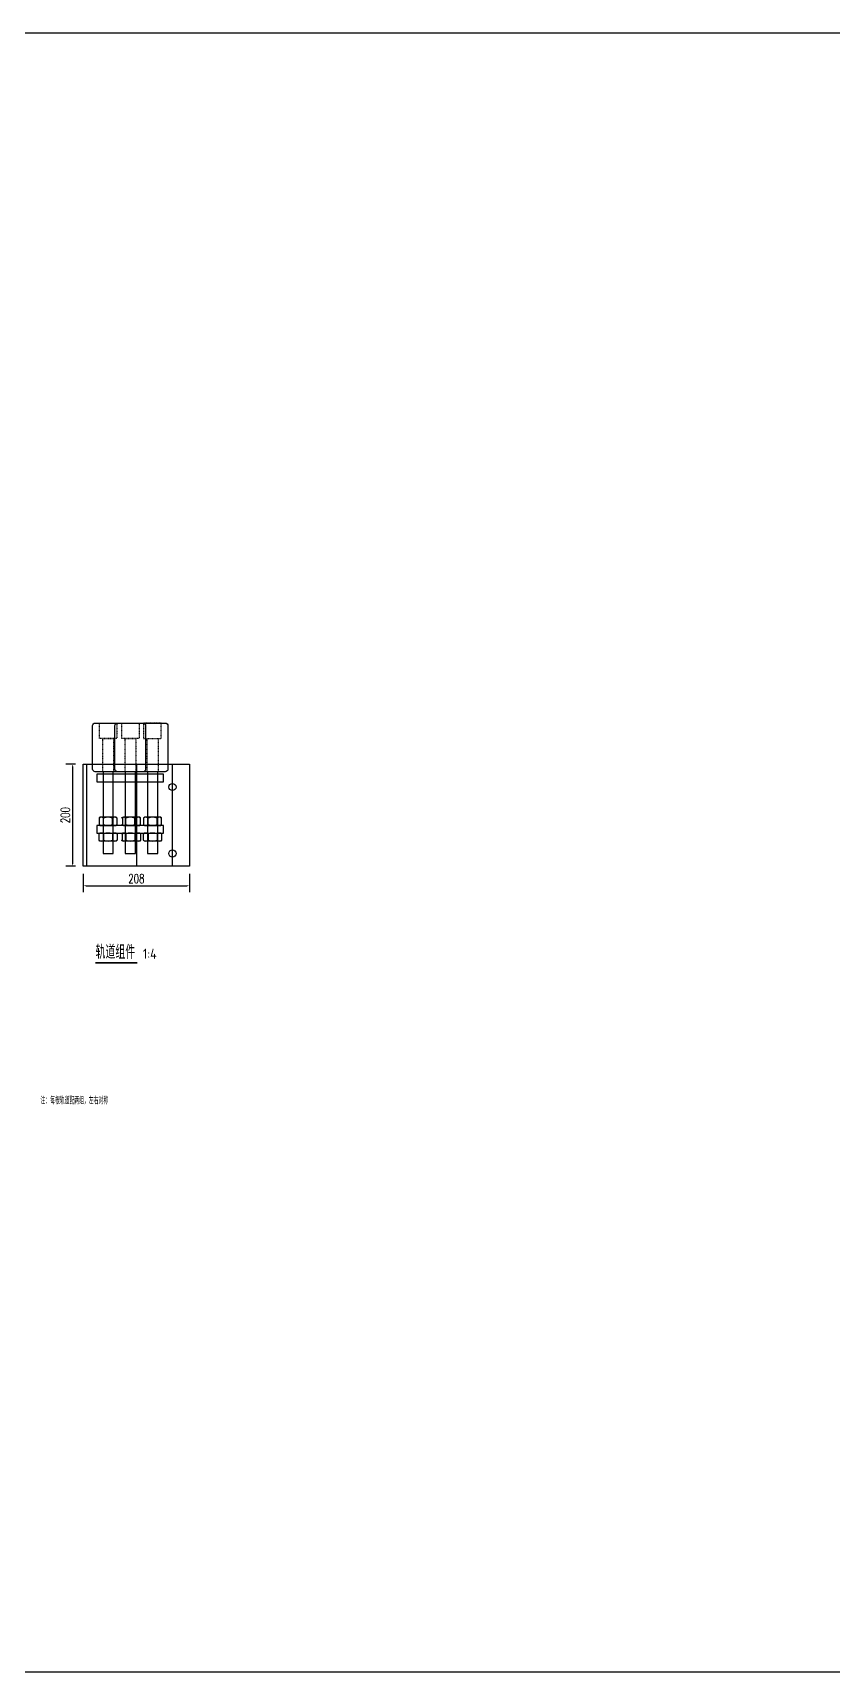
# Model space of a CAD drawing. Extents: x -89702 to 926017, y -610001 to -56924.
# Drawn here: x 92580 to 94142, y -586965 to -583758 of the extents above; entities that cross this region are included whole.
import ezdxf

# ---------------------------------------------------------------- set-up
doc = ezdxf.new("R2010")
doc.units = 0
doc.header["$LTSCALE"] = 10
doc.header["$MEASUREMENT"] = 0
doc.linetypes.add('HIDDEN', pattern=[0.375, 0.25, -0.125])
doc.layers.add('DIM_SYMB', color=3, linetype='Continuous')
doc.layers.add('PUB_TEXT', color=7, linetype='Continuous')
doc.styles.get("Standard").update_dxf_attribs({"font": 'gbenor.shx', "bigfont": 'gbcbig.shx'})
doc.styles.add('STANDARD_T3', font='simplex.shx', dxfattribs={"width": 0.7, "bigfont": 'gbcbig.shx'})
doc.dimstyles.new('W&&5', dxfattribs={"dimtxt": 17.5, "dimasz": 5, "dimexe": 12.5, "dimexo": 15, "dimgap": 5, "dimtad": 1, "dimdec": 0, "dimzin": 0, "dimdsep": 46, "dimtxsty": 'STANDARD_T3', "dimcen": 0.09, "dimclrd": 1, "dimclre": 1, "dimclrt": 7, "dimazin": 2, "dimtfac": 1, "dimtdec": 0, "dimtix": 1, "dimtmove": 2, "dimatfit": 3, "dimfxl": 0, "dimtolj": 1, "dimtzin": 0, "dimarcsym": 0})

# ---------------------------------------------------------------- blocks, each defined once
blk = doc.blocks.new('*D1173')
at = {"color": 1, "lineweight": -2, "transparency": 16777216}
for p, q in [((92678.4, -585403.7), (92678.4, -585439.3)), ((92886.4, -585403.7), (92886.4, -585439.3)), ((92683.4, -585426.8), (92881.4, -585426.8))]:
    blk.add_line(p, q, dxfattribs=at)
at = {"color": 1, "transparency": 16777216}
for points in [[(92683.4, -585426), (92683.4, -585427.6), (92678.4, -585426.8)], [(92881.4, -585426), (92881.4, -585427.6), (92886.4, -585426.8)]]:
    blk.add_solid(points, dxfattribs=at)
at = {"layer": 'Defpoints', "color": 0, "transparency": 16777216}
for p in [(92678.4, -585388.7), (92886.4, -585388.7), (92886.4, -585426.8)]:
    blk.add_point(p, dxfattribs=at)
at = {"color": 7, "transparency": 16777216, "insert": (92782.4, -585413), "char_height": 17.5, "attachment_point": 5, "style": 'STANDARD_T3'}
blk.add_mtext('\\A1;208', dxfattribs=at)
blk = doc.blocks.new('*D1174')
at = {"color": 1, "lineweight": -2, "transparency": 16777216}
for p, q in [((92663.4, -585188.7), (92644.8, -585188.7)), ((92657.3, -585193.7), (92657.3, -585383.7)), ((92663.4, -585388.7), (92644.8, -585388.7))]:
    blk.add_line(p, q, dxfattribs=at)
at = {"color": 1, "transparency": 16777216}
for points in [[(92656.5, -585193.7), (92658.2, -585193.7), (92657.3, -585188.7)], [(92656.5, -585383.7), (92658.2, -585383.7), (92657.3, -585388.7)]]:
    blk.add_solid(points, dxfattribs=at)
at = {"layer": 'Defpoints', "color": 0, "transparency": 16777216}
for p in [(92678.4, -585188.7), (92657.3, -585388.7), (92678.4, -585388.7)]:
    blk.add_point(p, dxfattribs=at)
at = {"color": 7, "transparency": 16777216, "insert": (92643.6, -585288.7), "char_height": 17.5, "attachment_point": 5, "rotation": 90, "style": 'STANDARD_T3'}
blk.add_mtext('\\A1;200', dxfattribs=at)

msp = doc.modelspace()

# ---------------------------------------------------------------- linework, layer by layer
at = {"lineweight": -3}
msp.add_line((92685.4, -585388.7), (92685.4, -585188.7), dxfattribs=at)
at = {"color": 8, "lineweight": -3}
for p, q in [((92783.4, -585388.7), (92783.4, -585188.7)), ((92852.9, -585388.7), (92852.9, -585188.7))]:
    msp.add_line(p, q, dxfattribs=at)
for p, q in [((92718.3, -585308.7), (92718.3, -585293)), ((92735.8, -585308.7), (92735.8, -585293)), ((92761.8, -585308.7), (92761.8, -585293)), ((92779.3, -585308.7), (92779.3, -585293)), ((92805.3, -585308.7), (92805.3, -585293)), ((92822.8, -585308.7), (92822.8, -585293)), ((92718.3, -585323.7), (92718.3, -585339.4)), ((92735.8, -585323.7), (92735.8, -585339.4)), ((92761.8, -585323.7), (92761.8, -585339.4)), ((92779.3, -585323.7), (92779.3, -585339.4)), ((92805.3, -585323.7), (92805.3, -585339.4)), ((92822.8, -585323.7), (92822.8, -585339.4))]:
    msp.add_line(p, q)
for points in [[(91165.4, -583758.5), (96577, -583758.5), (96577, -586965.1), (91165.4, -586965.1)], [(92678.4, -585388.7), (92678.4, -585188.7), (92886.4, -585188.7), (92886.4, -585388.7)], [(92705.4, -585223.7), (92835.4, -585223.7), (92835.4, -585208.7), (92705.4, -585208.7)], [(92717.3, -585363.7), (92737.3, -585363.7), (92737.3, -585203.7), (92717.3, -585203.7)], [(92760.8, -585363.7), (92780.8, -585363.7), (92780.8, -585203.7), (92760.8, -585203.7)], [(92804.3, -585363.7), (92824.3, -585363.7), (92824.3, -585203.7), (92804.3, -585203.7)], [(92705.4, -585323.7), (92835.4, -585323.7), (92835.4, -585308.7), (92705.4, -585308.7)], [(92744.6, -585307.2), (92744.6, -585294.5), (92743.1, -585293), (92711, -585293), (92709.6, -585294.5), (92709.6, -585307.2), (92711, -585308.7), (92743.1, -585308.7)], [(92790.6, -585307.2), (92790.6, -585294.5), (92789.1, -585293), (92757, -585293), (92755.6, -585294.5), (92755.6, -585307.2), (92757, -585308.7), (92789.1, -585308.7)], [(92831.6, -585307.2), (92831.6, -585294.5), (92830.1, -585293), (92798, -585293), (92796.6, -585294.5), (92796.6, -585307.2), (92798, -585308.7), (92830.1, -585308.7)], [(92744.6, -585325.2), (92744.6, -585337.9), (92743.1, -585339.4), (92711, -585339.4), (92709.6, -585337.9), (92709.6, -585325.2), (92711, -585323.7), (92743.1, -585323.7)], [(92790.6, -585325.2), (92790.6, -585337.9), (92789.1, -585339.4), (92757, -585339.4), (92755.6, -585337.9), (92755.6, -585325.2), (92757, -585323.7), (92789.1, -585323.7)], [(92831.6, -585325.2), (92831.6, -585337.9), (92830.1, -585339.4), (92798, -585339.4), (92796.6, -585337.9), (92796.6, -585325.2), (92798, -585323.7), (92830.1, -585323.7)]]:
    msp.add_lwpolyline(points, close=True)
for points in [[(92752, -585203.7), (92702, -585203.7, -0.414214), (92697, -585198.7), (92697, -585113.7, -0.414214), (92702, -585108.7), (92752, -585108.7)], [(92789, -585108.7), (92839, -585108.7, -0.414214), (92844, -585113.7), (92844, -585198.7, -0.414214), (92839, -585203.7), (92789, -585203.7)]]:
    msp.add_lwpolyline(points, format="xyb")
at = {"linetype": 'HIDDEN', "ltscale": 0.02}
for points in [[(92710.3, -585108.7), (92744.3, -585108.7), (92744.3, -585138.7), (92710.3, -585138.7)], [(92753.8, -585108.7), (92787.8, -585108.7), (92787.8, -585138.7), (92753.8, -585138.7)], [(92830.6, -585108.7), (92796.6, -585108.7), (92796.6, -585138.7), (92830.6, -585138.7)], [(92716.8, -585138.7), (92737.8, -585138.7), (92737.8, -585203.7), (92716.8, -585203.7)], [(92760.3, -585138.7), (92781.3, -585138.7), (92781.3, -585203.7), (92760.3, -585203.7)], [(92803.8, -585138.7), (92824.8, -585138.7), (92824.8, -585203.7), (92803.8, -585203.7)]]:
    msp.add_lwpolyline(points, close=True, dxfattribs=at)
msp.add_lwpolyline([(92745.5, -585108.7), (92795.5, -585108.7, -0.414214), (92800.5, -585113.7), (92800.5, -585198.7, -0.414214), (92795.5, -585203.7), (92745.5, -585203.7, -0.414214), (92740.5, -585198.7), (92740.5, -585113.7, -0.414214)], format="xyb", close=True)
for centre in [(92852.9, -585233.7), (92852.9, -585363.7)]:
    msp.add_circle(centre, 7)
for centre, radius, start, end in [((92713.9, -585300.3), 7.29, 53.1301, 126.8699), ((92713.9, -585301.4), 7.29, 233.1301, 306.8699), ((92727.1, -585320), 27, 71.0662, 108.9338), ((92727.1, -585281.7), 27, 251.0662, 288.9338), ((92740.2, -585300.3), 7.29, 53.1301, 126.8699), ((92740.2, -585301.4), 7.29, 233.1301, 306.8699), ((92757.4, -585300.3), 7.29, 53.1301, 126.8699), ((92757.4, -585301.4), 7.29, 233.1301, 306.8699), ((92770.6, -585320), 27, 71.0662, 108.9338), ((92770.6, -585281.7), 27, 251.0662, 288.9338), ((92786.2, -585300.3), 7.29, 53.1301, 126.8699), ((92786.2, -585301.4), 7.29, 233.1301, 306.8699), ((92800.9, -585300.3), 7.29, 53.1301, 126.8699), ((92800.9, -585301.4), 7.29, 233.1301, 306.8699), ((92814.1, -585320), 27, 71.0662, 108.9338), ((92814.1, -585281.7), 27, 251.0662, 288.9338), ((92827.2, -585300.3), 7.29, 53.1301, 126.8699), ((92827.2, -585301.4), 7.29, 233.1301, 306.8699), ((92713.9, -585331), 7.29, 53.1301, 126.8699), ((92713.9, -585332.1), 7.29, 233.1301, 306.8699), ((92727.1, -585350.7), 27, 71.0662, 108.9338), ((92727.1, -585312.4), 27, 251.0662, 288.9338), ((92740.2, -585331), 7.29, 53.1301, 126.8699), ((92740.2, -585332.1), 7.29, 233.1301, 306.8699), ((92757.4, -585331), 7.29, 53.1301, 126.8699), ((92757.4, -585332.1), 7.29, 233.1301, 306.8699), ((92770.6, -585350.7), 27, 71.0662, 108.9338), ((92770.6, -585312.4), 27, 251.0662, 288.9338), ((92786.2, -585331), 7.29, 53.1301, 126.8699), ((92786.2, -585332.1), 7.29, 233.1301, 306.8699), ((92800.9, -585331), 7.29, 53.1301, 126.8699), ((92800.9, -585332.1), 7.29, 233.1301, 306.8699), ((92814.1, -585350.7), 27, 71.0662, 108.9338), ((92814.1, -585312.4), 27, 251.0662, 288.9338), ((92827.2, -585331), 7.29, 53.1301, 126.8699), ((92827.2, -585332.1), 7.29, 233.1301, 306.8699)]:
    msp.add_arc(centre, radius, start, end)
at = {"layer": 'DIM_SYMB', "const_width": 2.8}
msp.add_lwpolyline([(92702.5, -585577.6), (92784.1, -585577.6)], dxfattribs=at)

# ---------------------------------------------------------------- texts
at = {"layer": 'PUB_TEXT', "color": 7}
for s, height, p in [('轨道组件', 27.01, (92702.5, -585569.9)), ('1:4', 20, (92795.3, -585569.9))]:
    msp.add_text(s, height=height, dxfattribs=at).set_placement(p)
at = {"layer": 'PUB_TEXT', "width": 0.7}
msp.add_text('注：每根轨道配两组，左右对称', height=13.504, dxfattribs=at).set_placement((92595, -585854.1))

# ---------------------------------------------------------------- dimensions: what is measured, and where the dimension line sits
dim = msp.add_linear_dim(base=(92657.3, -585388.7), p1=(92678.4, -585188.7), p2=(92678.4, -585388.7), angle=90, dimstyle='W&&5')
dim.commit()
dim.dimension.update_dxf_attribs({"geometry": '*D1174', "text_midpoint": (92643.6, -585288.7)})
dim = msp.add_linear_dim(base=(92886.4, -585426.8), p1=(92678.4, -585388.7), p2=(92886.4, -585388.7), dimstyle='W&&5')
dim.commit()
dim.dimension.update_dxf_attribs({"geometry": '*D1173', "text_midpoint": (92782.4, -585413)})

doc.saveas('drawing.dxf')
